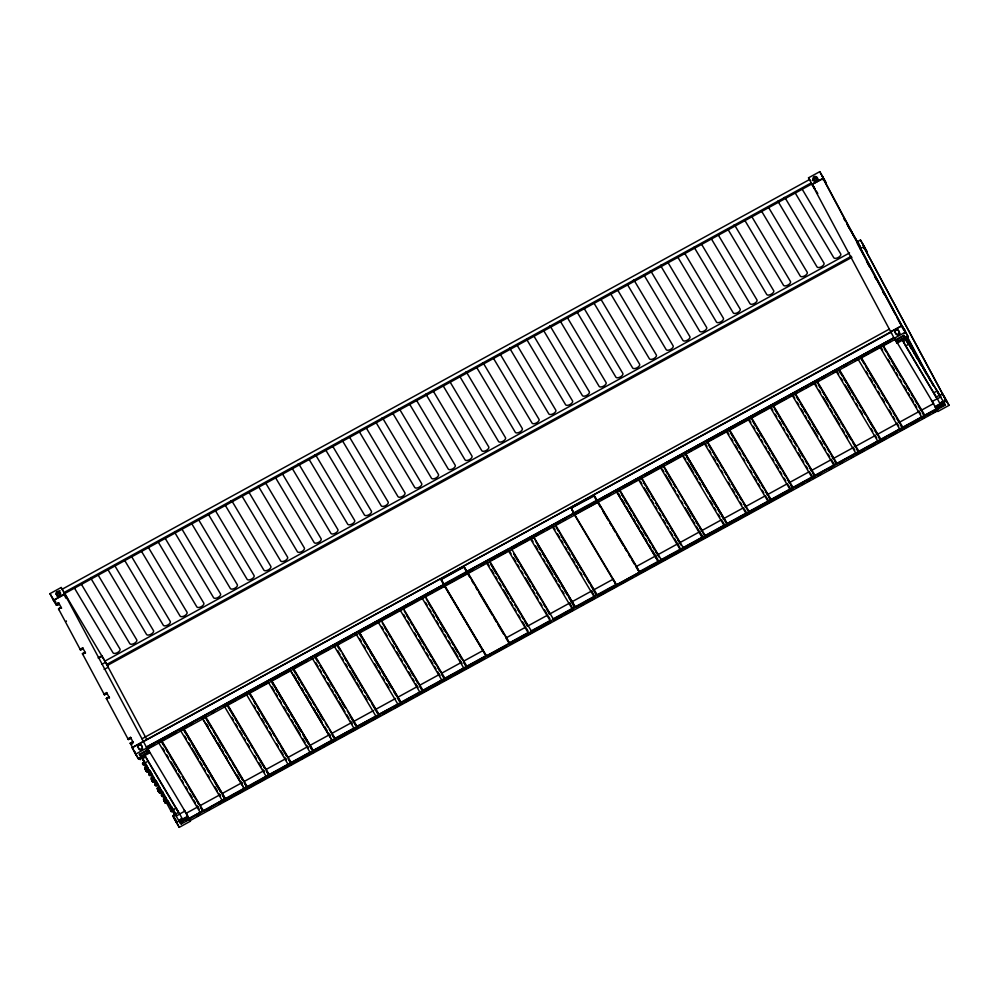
<?xml version="1.0" encoding="UTF-8"?>
<svg xmlns="http://www.w3.org/2000/svg" width="999" height="999" viewBox="0 0 999 999"><rect width="100%" height="100%" fill="white"/><g stroke="black" fill="none" stroke-linecap="round" stroke-linejoin="round"><path stroke-width="1.5" d="M148.464 772.327L146.828 769.517L148.464 772.327L148.751 770.916M159.241 791.258L159.253 790.371L159.915 792.457L161.176 791.77L160.889 793.169L159.253 790.371L162.013 791.508L160.14 788.174L157.667 790.271L158.791 790.808M154.283 778.383L151.498 779.457L152.085 780.956L152.847 781.605L153.134 780.144L153.834 782.254L154.995 782.254L154.508 780.456L152.772 781.468L152.16 780.356L152.522 777.734L153.346 778.333L152.085 779.033L153.834 782.254L155.994 781.405L155.694 780.806M166.358 800.299L167.52 802.422L166.958 803.358L165.984 802.659L167.245 801.96L166.009 800.748L167.795 802.597L168.419 802.247L166.521 798.875L163.911 800.761L165.26 802.459L165.197 801.198L166.546 800.461L167.595 802.222L168.419 802.247L168.119 801.648M174.288 812.786L171.316 807.404L173.464 812.037M148.776 770.616L147.09 767.669L145.854 767.682L147.49 771.603M158.341 791.395L158.729 790.609L158.928 792.444L159.977 792.619L158.167 789.235L158.716 788.286L159.69 788.985M441.496 579.482L441.383 580.444M571.478 508.229L573.588 513.361L510.701 547.827M154.545 778.883L155.994 781.405L155.369 781.742L154.121 779.607L152.085 780.956M165.26 802.459L165.559 800.998L165.984 802.659M146.828 769.517L146.428 770.816L145.854 767.682M161.963 794.242L164.523 799.175L164.585 801.21L166.958 803.358M146.366 769.954L145.242 769.43L145.904 768.431L147.727 767.319L148.152 768.144M131.369 744.367L132.467 743.768M140.397 758.815L142.083 757.504L144.455 761.937L143.406 762.524M152.347 779.17L152.372 779.969M157.53 785.301C158.341 782.954 153.946 786.638 157.093 785.614M158.429 789.372L158.454 790.172M167.52 802.422L166.259 803.109L164.51 799.887L164.947 798.588L164.773 801.548L164.91 800.636M173.451 815.421L174.45 814.447A1.349 0.649 -28.1 0 0 174.55 813.86L172.665 809.377M441.558 579.358L463.336 567.332M152.485 781.58L153.334 780.918M164.91 802.422L165.759 801.772M160.14 788.174L159.553 788.611L160.764 790.721M57.692 604.994L58.054 604.732A1.349 0.649 -28.1 0 1 58.641 604.932M146.441 768.194L145.767 769.168L147.552 771.777M162.899 795.366C160.539 797.951 166.408 794.704 162.899 795.366L163.998 794.692M160.577 790.659L158.853 791.67L158.267 788.536M165.197 802.322L166.758 802.971M56.344 605.069L49.95 593.656L61.176 587.499L62.75 590.297M890.983 332.192L132.143 747.577L135.639 754.133L138.536 758.99L149.763 752.834L146.716 747.677L894.068 337.999L897.114 343.156L908.341 337L905.444 332.143L894.217 338.299L808.528 177.822L819.754 171.666L822.652 176.523M62.125 589.248L809.477 179.57M57.418 592.095L60.027 590.659M56.206 594.442L60.152 592.282M813.211 179.47L817.145 177.31M56.543 594.842L60.477 592.682M812.237 180.594L817.482 177.722M57.343 596.341L59.965 594.904M814.347 181.381L818.281 179.221M58.342 596.84L61.014 595.379M814.21 182.492L818.218 180.295M53.447 600.199L64.685 594.043L67.57 598.913L64.935 593.955L104.932 661.101L146.179 738.348M812.112 184.528L823.026 178.534L826.148 183.079L823.251 178.222L812.025 184.378L814.922 189.236L812.274 184.291L814.647 188.249M64.773 594.193L53.859 600.187L54.296 600.936M58.779 603.046L56.156 604.482L56.593 605.232L59.228 603.796L58.779 603.046L61.601 608.229M83.142 648.563L82.692 647.814L80.057 649.263L80.507 650.012L58.529 608.928L61.151 607.479M104.408 694.78L103.971 694.03L106.593 692.594L107.043 693.343L104.408 694.78L82.43 653.696L85.065 652.26L85.514 653.009M98.152 657.891L101.886 655.844L108.292 667.257L104.108 669.342M856.73 242.058L860.464 240.01L866.857 251.423L860.464 240.01M98.576 658.229L102.123 656.281M104.932 661.101L849.537 252.934M101.836 664.335L105.395 662.399M860.027 248.726L863.973 246.566M851.31 256.268L106.706 664.435L107.33 665.484L851.935 257.317M128.322 739.56L127.872 738.81L130.507 737.362L130.956 738.111L128.322 739.56L106.344 698.476L108.966 697.027L109.415 697.789M891.52 333.092L890.708 331.743L901.947 325.587L904.844 330.444L901.722 325.911L132.542 747.552L132.992 748.301L130.245 743.256L132.879 741.807L133.329 742.557M141.97 738.798L889.322 329.121M571.84 507.817L594.13 495.954M140.072 749.899L142.745 748.438M897.277 334.827L899.949 333.354M441.458 579.732L443.743 584.14L466.458 571.69L464.073 567.332M573.588 513.361L466.783 571.515L507.967 549.325M443.606 584.615L146.428 747.127L443.606 584.615L441.383 579.058L463.161 567.032L464.735 567.644M596.94 500.561L893.943 337.749L596.94 500.561L594.542 496.091L593.144 495.779L571.366 507.804L573.414 513.061M135.639 754.133L146.865 747.976L61.176 587.499M295.966 666.745L293.419 668.493M863.66 355.544L866.345 354.071M147.14 748.326L154.158 744.867M158.366 742.17L161.676 740.709M162.375 740.371L165.11 738.873M167.844 737.374L170.579 735.863M173.327 734.365L176.061 732.866M180.332 730.132L183.629 728.671L225.624 799.188L244.28 788.598L202.934 719.143M184.278 728.371L187.013 726.86M189.748 725.361L192.482 723.863M202.285 718.094L205.594 716.645L247.59 787.15L264.897 777.297M211.651 713.361L214.385 711.862M224.251 706.056L227.547 704.607L269.543 775.112L269.243 774.55M228.072 704.357L236.288 699.849M239.023 698.351L245.866 694.605M246.204 694.018L249.513 692.569L291.508 763.074L291.209 762.512M249.975 692.357L258.179 687.849M260.914 686.35L267.757 682.592M271.865 680.344L280.082 675.848M282.817 674.35L289.66 670.591M293.768 668.343L296.503 666.845M299.238 665.346L301.985 663.836M304.72 662.337L307.455 660.839M315.672 656.343L318.406 654.832M321.141 653.334L329.358 648.838M336.288 644.992L334.19 646.141L376.186 716.658L375.886 716.096M337.562 644.33L340.309 642.832M343.044 641.333L351.248 636.825M359.465 632.33L362.2 630.831M364.935 629.333L373.151 624.825M375.886 623.326L378.621 621.828M381.368 620.329L384.103 618.818M386.838 617.32L400.524 609.815M406.006 606.818L403.072 608.029M408.741 605.319L416.945 600.811M419.692 599.313L422.427 597.814M433.379 591.808L425.025 595.991M436.113 590.309L444.33 585.814L486.138 656.018L444.355 585.277M470.404 571.515L473.139 570.017M481.343 565.521L484.078 564.023M489.547 561.026L495.017 558.029M497.752 556.53L505.956 552.035M511.426 549.025L516.883 546.028M519.617 544.53L527.822 540.034M533.291 537.037L538.761 534.04M541.495 532.542L544.23 531.043M546.965 529.545L549.7 528.046M557.904 523.551L560.639 522.052M563.374 520.554L566.108 519.055M601.76 499.512L609.977 495.005M616.133 490.871L618.531 490.272M623.663 487.5L631.868 483.004M634.615 481.506L637.35 480.007M638.236 479.12L640.484 478.234M645.554 475.499L653.771 471.004M656.505 469.493L659.253 467.994M660.202 467.082L662.449 466.208M667.457 463.499L675.674 458.991M678.408 457.492L681.143 455.994M689.36 451.486L692.095 449.987M694.829 448.489L703.046 443.993M707.155 441.733L713.998 437.987M716.733 436.488L724.949 431.98M727.272 430.669L735.888 425.986M738.636 424.475L746.84 419.98M749.225 418.631L768.743 407.979M771.191 406.593L786.538 398.226M789.272 396.715L792.007 395.217M793.144 394.555L797.489 392.22M800.224 390.721L802.959 389.223M805.694 387.712L808.428 386.213M811.176 384.715L813.91 383.216M815.109 382.517L819.38 380.219M822.127 378.708L824.862 377.21M833.066 372.714L835.813 371.216M844.018 366.708L846.752 365.209M854.969 360.701L857.704 359.203M860.439 357.704L868.655 353.209M871.39 351.698L879.607 347.202M885.077 344.205L890.559 341.196M597.802 502.035L574.313 514.56M139.186 754.233A3.984 1.936 -28.1 0 0 140.122 754.545L146.678 750.948A3.984 1.936 -28.1 0 0 146.466 749.35M896.59 339.473A3.984 1.936 -28.1 0 0 897.114 339.573L903.683 335.976A3.984 1.936 -28.1 0 0 903.87 335.052M147.477 752.447A3.984 1.936 -28.1 0 0 146.341 750.536L139.785 754.133A3.984 1.936 -28.1 0 0 140.921 756.043L147.477 752.447L146.678 750.948M904.482 337.475A3.984 1.936 -28.1 0 0 903.346 335.577L896.777 339.173A3.984 1.936 -28.1 0 0 897.914 341.071L904.482 337.475L903.683 335.976M905.406 337.887L901.935 339.797L905.506 338.037M143.269 755.868L140.871 756.992M178.484 812.424L148.002 761.238L144.53 763.136L175.025 814.322L178.484 812.424L176.174 808.091L172.702 809.989M905.331 337.312L906.767 339.71L903.296 341.608L905.606 345.941L909.078 344.043M909.165 344.193L939.559 395.229L936.088 397.127L905.606 345.941M147.09 767.669L147.727 767.319M146.316 769.754L145.916 770.554L147.128 772.015L149.6 770.654L147.74 768.893L145.517 769.929L146.478 769.292M145.916 770.554L146.753 770.117M148.102 769.555L148.739 769.205M147.128 772.015L146.179 771.053L147.415 771.353M147.228 771.153L148.489 770.466L147.889 769.355L146.016 770.042L146.141 769.13M149.625 770.379L150.799 772.589L149.75 773.176A1.436 0.699 -28.1 0 0 149.188 774.675M151.773 779.907L152.11 779.12L152.447 780.107L151.811 780.456L151.498 779.457M153.284 780.419L154.833 781.118L153.571 781.805M153.946 782.055L152.747 782.08L152.897 780.856M155.132 779.957L154.121 779.607M152.535 781.705L154.683 780.519L155.182 781.38M154.508 780.456L154.333 782.117L152.772 780.344M155.694 780.569L156.88 782.791L155.832 783.378A1.436 0.699 -28.1 0 0 154.87 784.49A1.436 0.699 -28.1 0 0 155.856 784.839M160.015 789.647L158.479 788.923L158.242 790.559L159.515 791.707M157.892 790.646L158.516 790.309M159.94 789.335L161.151 790.059L157.929 790.771M159.64 792.007L160.901 791.32L159.902 790.509L158.429 790.896M159.54 792.856L158.604 791.895L159.977 792.619M159.84 792.207L161.189 791.47M162.175 794.03L163.224 793.443L162.038 791.22M164.236 801.298L164.535 799.962L164.236 801.298L165.509 801.922M164.498 801.797L167.557 800.811M165.397 801.548L166.658 800.861M166.358 802.909L165.172 802.921L165.31 801.71M164.947 802.547L165.584 802.209M144.243 754.445L179.745 814.098L176.286 815.996L171.391 808.141L171.691 806.605M172.465 809.565L178.684 820.479L182.155 818.568L179.695 813.96L184.815 811.151M939.16 395.242L937.012 390.459L940.821 396.89L937.349 398.801L901.86 339.21M173.489 809.527L170.854 810.963L171.304 811.712L166.271 802.309M937.249 390.896L933.778 392.794L936.088 397.127M173.227 815.409L175.861 813.96M184.078 809.764L190.472 821.178L179.246 827.334L172.852 815.921L175.799 814.31M939.709 395.554L942.656 393.931L949.05 405.344L937.824 411.501L934.927 406.643L946.153 400.487L949.05 405.344M932.167 401.486L937.299 398.663L939.759 403.271L943.231 401.373L936.7 390.634M186.176 813.273L198.027 806.767M219.992 794.742L199.925 805.731L182.492 776.473M241.945 782.704L221.89 793.693L204.458 764.435M263.911 770.666L243.843 781.668L207.392 720.466M285.864 758.628L265.796 769.63L228.559 707.105M307.829 746.59L287.762 757.592L250.512 695.067M329.782 734.552L309.715 745.554L303.384 734.902M351.748 722.514L331.68 733.516L329.295 729.52M373.701 710.476L353.634 721.478L351.261 717.482M395.654 698.438L375.599 709.44L342.307 653.571M417.619 686.4L397.552 697.402L364.273 641.533M439.572 674.362L419.505 685.364L382.267 622.839M461.538 662.325L441.471 673.326L404.233 610.801M463.424 661.288L483.179 650.461M467.694 572.477L506.53 637.662L525.961 627.01M547.914 614.972L527.847 625.973L515.172 604.695M569.88 602.934L549.812 613.935L537.137 592.657M559.09 580.619L571.765 601.898L591.833 590.896M562.037 536.65L593.731 589.86L613.161 579.208L616.121 584.765L574.125 514.26M597.677 501.223L636.513 566.408L655.943 555.756M677.896 543.718L657.841 554.72L659.24 557.355M699.862 531.68L679.795 542.682L681.206 545.317M721.815 519.642L701.748 530.644L703.87 534.602M699.937 478.696L723.713 518.606L743.78 507.617M707.629 442.719L745.666 506.568L765.734 495.579M728.795 429.358L767.632 494.542L787.699 483.541M750.761 417.32L789.585 482.505L809.652 471.503M798.863 449.175L811.55 470.467L831.605 459.465M820.828 437.137L833.503 458.429L853.571 447.427M846.74 431.755L855.456 446.391L875.524 435.389M839.385 370.492L877.422 434.353L897.489 423.351M861.35 358.454L899.375 422.315L919.442 411.313M883.303 346.428L921.34 410.277L933.516 403.596M176.348 822.477L187.575 816.32M179.345 821.802A3.984 1.936 -28.1 0 0 180.544 822.402L187.1 818.805A3.984 1.936 -28.1 0 0 187.163 817.507M936.612 407.13A3.984 1.936 -28.1 0 0 937.537 407.442L944.105 403.846A3.984 1.936 -28.1 0 0 944.292 402.922M485.964 655.719L188.961 818.531L200.225 812.399M509.315 642.919L528.446 632.429M531.181 630.931L550.324 620.441M553.059 618.943L615.946 584.465M639.298 571.665L936.3 408.853M269.393 774.837L286.863 765.259M291.358 762.799L308.816 753.221M313.311 750.761L330.769 741.183M352.734 729.145L335.127 738.448M376.036 716.37L357.08 726.41M397.989 704.332L379.046 714.372M401.148 702.609L419.955 692.307M423.101 690.571L441.908 680.269M445.067 678.533L463.873 668.231M467.02 666.495L528.296 632.916M550.249 620.879L531.593 631.455L489.597 560.951M572.215 608.841L553.558 619.417L511.563 548.913M594.168 596.803L575.511 607.392L533.516 536.875M661.438 559.927L680.381 549.9L638.386 479.395M683.391 547.889L702.197 537.587M705.344 535.851L724.15 525.549M727.309 523.813L746.116 513.511M749.262 511.775L768.069 501.473M771.228 499.75L790.022 489.435M793.181 487.712L811.987 477.397M816.483 474.937L833.94 465.359M838.448 462.899L855.906 453.321M860.401 450.861L877.859 441.283M882.354 438.823L899.824 429.245M904.32 426.785L921.777 417.22M926.21 414.785L936.475 409.153M187.899 820.304A3.984 1.936 -28.1 0 0 186.763 818.406L180.207 822.002A3.984 1.936 -28.1 0 0 181.343 823.9L187.899 820.304L187.1 818.805M944.904 405.344A3.984 1.936 -28.1 0 0 943.768 403.434L937.212 407.03A3.984 1.936 -28.1 0 0 938.336 408.941L944.904 405.344L944.105 403.846M362.125 725.199L364.86 723.688M373.077 719.193L375.811 717.694M196.691 816.283L199.425 814.772M207.642 810.276L210.377 808.778M218.594 804.27L221.328 802.771M224.063 801.273L232.28 796.765M235.015 795.266L243.232 790.771M245.966 789.272L254.183 784.764M256.918 783.266L265.135 778.758M267.869 777.259L276.074 772.764M278.821 771.265L287.025 766.757M289.76 765.259L292.507 763.76M295.242 762.262L297.977 760.751M300.711 759.252L303.446 757.754M306.193 756.255L308.928 754.757M311.663 753.258L314.398 751.748M317.145 750.249L319.88 748.75M322.615 747.252L325.349 745.754M328.084 744.255L336.301 739.747M339.036 738.249L347.252 733.741M349.987 732.242L358.204 727.747M360.939 726.248L369.155 721.74M371.89 720.242L380.095 715.734M382.842 714.235L391.046 709.74M393.781 708.241L401.998 703.733M404.732 702.235L412.949 697.739M415.684 696.228L429.37 688.736M432.105 687.225L440.322 682.729M443.057 681.231L451.273 676.723M454.008 675.224L462.225 670.729M464.96 669.218L473.176 664.722M475.911 663.224L484.115 658.716M488.511 656.318L491.183 654.845M493.856 653.383L505.881 646.79M512.937 642.919L510.027 644.118M515.671 641.42L523.876 636.925M526.61 635.426L534.815 630.931M537.549 629.432L545.754 624.937M548.488 623.438L551.223 621.94M553.958 620.441L556.693 618.943M559.415 617.444L562.15 615.946M564.885 614.447L567.619 612.949M570.354 611.45L573.089 609.952M581.293 605.444L584.028 603.945M586.763 602.447L594.967 597.951M597.702 596.453L605.906 591.957M608.641 590.459L616.845 585.963M619.83 584.328L627.847 579.932M630.519 578.471L633.191 576.997M635.864 575.536L638.536 574.075M641.558 572.415L649.775 567.919M652.509 566.408L660.714 561.913M663.461 560.414L671.665 555.906M674.4 554.408L682.617 549.912M685.351 548.401L688.086 546.903M690.833 545.404L699.038 540.909M701.785 539.398L709.989 534.902M712.724 533.404L720.941 528.896M723.676 527.397L731.892 522.902M734.627 521.391L742.844 516.895M745.579 515.397L753.795 510.889M756.53 509.39L786.638 492.882M789.372 491.383L793.481 489.135M796.215 487.637L798.963 486.138M801.697 484.627L804.432 483.129M807.167 481.63L809.902 480.132M812.649 478.633L815.384 477.135M818.119 475.624L820.853 474.125M829.07 469.63L831.805 468.131M840.022 463.623L842.756 462.125M850.973 457.617L853.708 456.118M856.443 454.62L864.659 450.124M867.394 448.613L875.599 444.118M878.346 442.619L886.55 438.111M889.285 436.613L897.502 432.117M900.236 430.606L908.453 426.111M911.188 424.612L919.405 420.104M922.139 418.606L924.874 417.107M927.609 415.609L930.356 414.11M933.091 412.599L935.826 411.101M81.606 649.762L80.582 649.575L82.455 648.801A2.498 1.211 -28.1 0 1 83.267 648.963M105.507 694.542L104.483 694.355L106.356 693.581A2.498 1.211 -28.1 0 1 107.168 693.743M107.58 698.426L106.568 698.239L108.441 697.464A2.498 1.211 -28.1 0 1 109.478 697.851M129.42 739.322L128.396 739.123L130.27 738.348A2.498 1.211 -28.1 0 1 131.306 738.736M131.493 743.206L130.469 743.019L132.343 742.232A2.498 1.211 -28.1 0 1 133.379 742.619M140.484 757.03L141.446 756.805M172.477 809.977A1.349 0.649 -28.1 0 1 172.377 810.551L171.378 811.525L172.39 811.475M463.311 567.307L464.135 567.207M152.572 781.143L153.134 780.144M164.997 801.985L165.859 802.359M57.18 602.784L56.568 603.658M57.268 605.157L56.881 604.507L58.541 604.033A2.498 1.211 -28.1 0 1 59.353 604.195M60.627 607.916L58.953 608.403L59.341 609.053M140.509 758.129L139.798 757.704M142.033 757.916L141.084 758.141A1.436 0.699 -28.1 0 0 140.472 759.577A1.436 0.699 -28.1 0 1 140.409 758.416A1.436 0.699 -28.1 0 1 142.258 757.692M144.493 762.524L142.857 763.423L143.569 763.848M144.156 764.959L143.694 764.185L145.342 763.798M150.837 773.176L149.463 774.525M150.499 775.611L150.037 774.837L151.686 774.45M151.923 778.283L151.461 777.497L153.109 777.11M153.297 778.646L154.008 778.783M156.918 783.378L155.282 784.577M159.378 788.848L160.09 789.272M163.262 794.03L161.613 794.929L162.338 795.354M164.348 799.138C162.35 799.275 165.372 796.765 165.547 798.263M166.159 799.475L164.523 800.374L165.235 800.798M172.552 810.127L171.753 807.667M463.573 567.22L464.485 567.37L466.958 571.815M147.09 770.853L145.817 769.705L146.304 767.432M152.772 781.468L153.434 781.505M154.233 780.007L153.734 780.169M593.831 495.979L594.717 496.391M145.142 767.657L145.554 766.533L146.778 766.757M159.191 787.312L157.293 788.348M164.947 798.588L165.772 799.188M160.889 793.169L159.028 790.796M148.489 770.466L147.278 769.267M164.773 800.336L165.772 801.136M153.247 781.143L154.545 782.504M151.761 780.406L153.159 781.443L152.21 779.657M159.316 791.345L161.338 792.931M594.055 496.078L596.44 500.437L573.726 512.887L571.44 508.479M160.165 789.747L160.527 790.409M945.716 401.698L945.416 401.049M141.908 757.205L142.295 757.904M144.068 761.45L144.081 761.238M150.162 771.428L150.499 772.052L150.062 771.478M156.456 782.267L156.144 781.68L156.481 782.304M162.899 792.856L162.512 792.369L163.224 793.443M862.761 244.056L863.86 245.991M843.581 218.269L845.154 220.904M846.727 223.551L860.127 246.516L847.527 225.349M945.141 398.813L863.648 246.741L946.153 400.487M905.931 338.549L938.223 392.769M943.231 401.373L939.759 403.271M906.58 341.059L908.016 343.456L905.818 339.36M808.528 177.822L809.977 180.257M816.22 190.896L817.794 193.544M895.191 339.248L933.603 403.746M801.997 188.886L840.733 253.933A3.959 1.923 -28.1 0 1 838.248 257.492A3.959 1.923 -28.1 0 1 833.79 257.742L795.054 192.695M883.079 345.254L924.937 415.484M884.54 349.038L886.125 351.698M887.699 354.358L890.084 358.354M891.67 361.014L898.001 371.653M899.587 374.313L901.173 376.973M903.558 380.969L905.131 383.628M906.717 386.288L909.102 390.272M911.475 394.268L913.061 396.928M915.434 400.924L917.02 403.584M918.605 406.243L920.991 410.227M922.564 412.887L924.15 415.559L921.34 410.277M881.056 347.415L882.641 350.075M888.186 359.39L889.772 362.05M892.144 366.034L894.53 370.03M896.115 372.689L897.701 375.349M900.074 379.345L901.66 382.005M904.033 385.989L906.418 389.985M908.004 392.644L909.577 395.304M911.163 397.964L913.548 401.96M915.134 404.62L916.72 407.28M919.092 411.263L920.678 413.936M879.932 346.99L921.927 417.495M860.826 356.743L902.971 427.522M860.988 358.416L864.16 363.736M865.746 366.396L868.119 370.392M869.704 373.052L876.048 383.691M877.634 386.351L879.22 389.011M881.593 393.007L883.178 395.666M884.764 398.326L887.137 402.31M889.522 406.306L891.108 408.966M893.481 412.962L895.067 415.621M896.652 418.281L899.025 422.265M900.611 424.925L902.197 427.584L899.375 422.315M768.468 207.268L807.217 272.315A3.959 1.923 -28.1 0 1 804.719 275.861A3.959 1.923 -28.1 0 1 800.274 276.111L761.525 211.064M866.233 371.428L867.819 374.088M870.191 378.072L872.564 382.068M874.15 384.727L875.736 387.387M878.121 391.383L879.694 394.043M882.08 398.027L884.452 402.023M889.21 410.002L891.583 413.998M893.168 416.658L894.754 419.318M897.127 423.301L898.713 425.961M857.966 359.028L899.974 429.533M751.71 216.458L790.446 281.493A3.959 1.923 -28.1 0 1 787.961 285.052A3.959 1.923 -28.1 0 1 783.516 285.302L744.767 220.255M838.873 368.781L881.018 439.56M839.035 370.454L842.207 375.774M843.793 378.434L846.165 382.43M847.751 385.09L854.083 395.729M855.668 398.389L858.054 402.372M859.639 405.045L861.225 407.704M862.799 410.364L865.184 414.348M867.557 418.344L873.101 427.659M874.687 430.319L877.072 434.303M878.658 436.963L880.231 439.622L877.422 434.353M837.137 371.491L838.723 374.15M841.096 378.134L842.681 380.806M845.067 384.79L850.611 394.106M852.197 396.765L853.783 399.425M856.155 403.421L857.741 406.081M860.114 410.065L862.499 414.061M871.215 428.696L872.801 431.356M875.174 435.339L876.76 437.999M835.713 370.504L878.009 441.57M728.009 229.445L766.745 294.493A3.959 1.923 -28.1 0 0 771.203 294.243A3.959 1.923 -28.1 0 0 773.688 290.684L734.939 225.637A3.959 1.923 -28.1 0 0 733.99 225.075M816.907 380.806L859.053 451.598M817.432 382.53L841.195 422.44M842.781 425.099L845.166 429.095M818.656 385.152L820.241 387.812M822.627 391.795L824.2 394.455M825.786 397.127L828.171 401.111M830.544 405.107L832.13 407.767M834.502 411.75L836.088 414.41M837.674 417.07L839.26 419.742M840.846 422.402L843.218 426.386M845.604 430.382L851.148 439.685M852.734 442.357L855.107 446.341M856.692 449.001L858.278 451.66L855.456 446.391M815.184 383.529L816.77 386.188M819.143 390.172L820.728 392.832M823.101 396.828L828.658 406.143M830.231 408.803L832.617 412.787M834.202 415.459L839.747 424.762M842.12 428.758L844.505 432.742M846.091 435.402L847.664 438.074M853.221 447.377L854.807 450.037M813.76 382.542L856.056 453.608L855.756 453.047M718.181 234.827L756.93 299.875A3.959 1.923 -28.1 0 1 754.445 303.434A3.959 1.923 -28.1 0 1 749.987 303.684L711.238 238.636M794.954 392.844L837.1 463.636M794.68 393.244L819.242 434.478M796.702 397.19L798.288 399.85M800.661 403.833L802.247 406.493M803.833 409.153L806.205 413.149M808.591 417.145L810.177 419.805M812.549 423.788L814.135 426.448M815.721 429.108L818.094 433.104M822.851 441.083L825.224 445.079M827.609 449.063L829.182 451.723M831.568 455.719L833.154 458.379M834.739 461.038L836.325 463.698M793.218 395.567L794.804 398.226M797.19 402.21L798.775 404.87M801.148 408.866L803.521 412.862M805.107 415.522L806.692 418.181M808.278 420.841L810.651 424.825M812.237 427.485L817.781 436.8M820.167 440.796L822.539 444.78M824.125 447.44L825.711 450.099M828.084 454.095L829.669 456.755M831.255 459.415L834.427 464.735M791.795 394.58L834.09 465.634L833.79 465.084M701.423 244.018L740.159 309.066A3.959 1.923 -28.1 0 1 737.674 312.612A3.959 1.923 -28.1 0 1 733.229 312.874L694.48 247.827A3.959 1.923 -28.1 0 1 694.455 246.741M684.665 253.209L723.401 318.256A3.959 1.923 -28.1 0 1 720.916 321.803A3.959 1.923 -28.1 0 1 716.458 322.053L677.722 257.018M773.001 404.882L815.147 475.674M772.714 405.282L797.277 446.516M774.737 409.228L777.122 413.211M778.708 415.871L780.294 418.531M781.88 421.191L784.252 425.187M786.625 429.183L788.211 431.843M790.596 435.826L792.17 438.486M793.755 441.146L796.141 445.142M798.513 449.138L803.271 457.117M805.644 461.101L807.229 463.761M809.602 467.757L811.188 470.417M812.774 473.076L814.36 475.736M771.265 407.604L772.851 410.264M775.224 414.248L776.81 416.908M779.183 420.904L781.568 424.9M783.154 427.56L784.739 430.219M787.112 434.203L788.698 436.863M790.284 439.523L791.87 442.182M794.242 446.178L795.828 448.838M798.201 452.834L800.586 456.818M802.172 459.478L803.758 462.137M806.131 466.133L807.716 468.793M810.089 472.789L812.474 476.773M770.142 407.167L812.137 477.672L811.837 477.122M667.894 262.4L706.643 327.447A3.959 1.923 -28.1 0 1 704.158 330.994A3.959 1.923 -28.1 0 1 699.7 331.243L660.951 266.196A3.959 1.923 -28.1 0 1 660.926 265.122M751.036 416.92L793.331 487.987L793.031 487.425M752.784 421.253L755.157 425.249M756.743 427.909L758.328 430.569M759.914 433.229L762.287 437.225M764.672 441.208L766.258 443.881M768.631 447.864L770.217 450.524M771.802 453.184L774.175 457.18M775.761 459.84L781.305 469.155M783.691 473.139L785.276 475.799M787.649 479.795L789.235 482.455M790.821 485.114L792.407 487.774M749.3 419.642L750.886 422.302M753.271 426.286L754.857 428.946M757.23 432.942L759.602 436.925M761.188 439.597L762.774 442.257M765.159 446.241L766.733 448.901M768.318 451.56L769.904 454.22M772.289 458.216L773.875 460.876M776.248 464.872L778.621 468.856M780.207 471.516L781.792 474.175M784.165 478.171L785.751 480.831M788.136 484.827L790.509 488.811M748.176 419.205L790.172 489.71L789.884 489.16M644.193 275.387L682.941 340.434A3.959 1.923 -28.1 0 0 687.387 340.184A3.959 1.923 -28.1 0 0 689.884 336.626L651.136 271.578A3.959 1.923 -28.1 0 0 650.174 271.016M730.831 433.291L733.204 437.287M734.789 439.947L740.334 449.263M742.707 453.246L744.292 455.906M746.678 459.902L748.263 462.562M749.837 465.222L752.222 469.218M753.808 471.878L760.139 482.517M761.725 485.177L763.311 487.837M765.696 491.833L767.269 494.493M768.855 497.152L770.441 499.812M727.347 431.668L728.933 434.34M731.305 438.324L732.891 440.984M735.276 444.98L737.649 448.963M739.235 451.623L740.821 454.283M743.194 458.279L744.779 460.939M750.324 470.254L751.91 472.914M754.295 476.91L756.668 480.894M758.253 483.553L759.839 486.213M762.212 490.209L763.798 492.869M766.171 496.853L768.556 500.849M627.434 284.578L666.171 349.625A3.959 1.923 -28.1 0 0 670.629 349.375A3.959 1.923 -28.1 0 0 673.114 345.816L634.377 280.769A3.959 1.923 -28.1 0 0 633.416 280.207M617.607 289.96L656.355 355.007A3.959 1.923 -28.1 0 1 653.87 358.554A3.959 1.923 -28.1 0 1 649.412 358.816L610.664 293.768A3.959 1.923 -28.1 0 1 610.639 292.682M707.417 441.558L749.412 512.062L749.113 511.5M708.865 445.329L711.238 449.325M712.824 451.985L718.381 461.301M720.754 465.284L722.339 467.944M724.712 471.94L726.298 474.6M727.884 477.26L730.257 481.256M731.842 483.916L738.186 494.555M739.772 497.215L741.358 499.875M743.731 503.871L745.316 506.53M705.394 443.706L706.98 446.366M709.352 450.362L710.938 453.022M713.311 457.018L715.696 461.001M717.27 463.661L718.855 466.321M721.241 470.317L722.826 472.977M728.371 482.292L729.957 484.952M732.329 488.936L734.702 492.932M736.288 495.591L737.874 498.251M740.259 502.247L741.845 504.907M744.218 508.891L746.59 512.887M600.849 299.151L639.597 364.198A3.959 1.923 -28.1 0 1 637.1 367.744A3.959 1.923 -28.1 0 1 632.654 367.994L593.906 302.959M685.951 454.37L727.459 524.1L685.464 453.583M685.676 454.757L694.392 469.393M695.978 472.052L698.351 476.036M686.912 457.367L689.285 461.363M690.871 464.023L697.215 474.662M698.788 477.322L700.374 479.982M702.759 483.978L704.345 486.638M705.931 489.298L708.303 493.294M709.889 495.954L716.221 506.593M717.806 509.253L720.192 513.249M721.778 515.909L723.363 518.568M684.228 457.08L685.814 459.74M687.387 462.4L693.731 473.039M695.316 475.699L697.689 479.695M699.275 482.355L700.861 485.014M710.376 500.974L712.749 504.97M714.335 507.629L715.921 510.289M718.293 514.285L719.879 516.945M722.252 520.929L724.637 524.925M584.09 308.341L622.827 373.389A3.959 1.923 -28.1 0 1 620.342 376.935A3.959 1.923 -28.1 0 1 615.896 377.185L577.147 312.138M663.498 465.621L705.494 536.138L705.207 535.576M663.723 466.795L676.398 488.074M677.984 490.734L700.961 529.32M665.746 470.741L667.332 473.401M668.918 476.061L671.291 480.044M673.663 484.04L675.249 486.7M684.765 502.659L686.35 505.332M687.924 507.992L694.268 518.631M695.853 521.291L698.226 525.287M699.812 527.947L701.398 530.606M662.262 469.118L663.848 471.778M665.434 474.438L671.778 485.077M673.363 487.737L675.736 491.733M677.322 494.393L678.908 497.052M681.281 501.048L682.866 503.708M685.239 507.692L690.796 517.007M692.369 519.667L694.755 523.663M696.34 526.323L702.672 536.962L701.273 534.328M660.339 467.357L702.347 537.862L702.047 537.312M567.32 317.52L606.068 382.567A3.959 1.923 -28.1 0 1 603.583 386.126A3.959 1.923 -28.1 0 1 599.125 386.376L560.389 321.328M641.545 477.659L683.541 548.164L683.241 547.614M641.758 478.833L654.432 500.112M656.018 502.772L679.008 541.358M643.781 482.779L645.366 485.439M646.952 488.099L649.325 492.082M651.71 496.078L653.296 498.738M655.669 502.734L657.255 505.394M658.841 508.054L660.426 510.714M662.799 514.697L664.385 517.357M665.971 520.029L668.343 524.013M670.729 528.009L672.315 530.669M674.687 534.652L676.273 537.312M677.859 539.984L680.232 543.968M640.309 481.156L641.895 483.816M644.268 487.799L649.812 497.115M651.398 499.775L653.771 503.771M655.356 506.431L656.942 509.09M659.328 513.074L660.913 515.746M663.286 519.73L665.659 523.726M667.245 526.386L668.831 529.045M670.416 531.705L672.789 535.689M674.375 538.361L679.919 547.664M543.618 330.519L582.367 395.567A3.959 1.923 -28.1 0 0 586.825 395.317A3.959 1.923 -28.1 0 0 589.31 391.758L550.561 326.71A3.959 1.923 -28.1 0 0 549.612 326.149M533.803 335.901L572.539 400.949A3.959 1.923 -28.1 0 1 570.054 404.495A3.959 1.923 -28.1 0 1 565.609 404.757L526.86 339.71A3.959 1.923 -28.1 0 1 526.835 338.624M619.58 489.697L661.575 560.202L661.288 559.652M619.805 490.871L657.042 553.396M621.828 494.817L623.413 497.477M624.999 500.137L627.372 504.12M629.745 508.116L631.331 510.776M633.716 514.772L635.302 517.432M636.875 520.092L639.26 524.075M640.846 526.735L642.432 529.395M644.018 532.055L646.39 536.051M648.763 540.047L650.349 542.707M652.734 546.69L654.308 549.35M655.893 552.01L658.279 556.006M618.344 493.194L619.929 495.854M622.315 499.837L624.687 503.833M626.273 506.493L627.859 509.153M629.445 511.813L631.818 515.809M633.403 518.469L634.989 521.128M637.362 525.112L638.948 527.772M641.333 531.768L643.706 535.764M645.292 538.424L646.877 541.083M649.25 545.067L650.836 547.727M652.422 550.387L657.966 559.702M616.92 492.207L658.129 561.376M616.433 491.433L658.428 561.938L597.477 595.354L555.469 524.837M517.045 345.092L555.781 410.139A3.959 1.923 -28.1 0 1 553.296 413.686A3.959 1.923 -28.1 0 1 548.838 413.936L510.102 348.901A3.959 1.923 -28.1 0 1 510.077 347.814M597.652 501.76L639.472 571.965M598.026 503.084L600.399 507.055M602.759 511.038L608.291 520.317M609.865 522.964L611.45 525.624M613.024 528.271L615.396 532.242M616.97 534.902L623.289 545.504M624.875 548.151L626.448 550.799M628.821 554.782L630.394 557.43M631.98 560.089L634.34 564.06M635.926 566.708L638.299 570.691M500.274 354.283L539.023 419.33A3.959 1.923 -28.1 0 1 536.538 422.877A3.959 1.923 -28.1 0 1 532.08 423.126L493.331 358.079M575.124 515.359L615.584 583.141M476.573 367.27L515.322 432.317A3.959 1.923 -28.1 0 0 519.767 432.067A3.959 1.923 -28.1 0 0 522.265 428.509L483.516 363.474A3.959 1.923 -28.1 0 0 482.554 362.899M558.066 529.994L560.451 533.99M556.131 527.297L558.503 531.281M560.889 535.277L566.433 544.592M568.019 547.252L570.392 551.236M571.977 553.896L578.321 564.547M579.907 567.207L581.493 569.867M583.866 573.851L585.451 576.51M587.037 579.17L589.41 583.166M590.996 585.826L596.54 595.142L593.731 589.86M553.446 526.997L555.032 529.657M557.405 533.653L559.79 537.649M561.376 540.309L562.949 542.969M565.334 546.952L566.92 549.612M568.506 552.272L570.092 554.932M572.464 558.928L574.837 562.924M576.423 565.584L578.009 568.244M580.382 572.227L581.967 574.887M591.483 590.859L593.856 594.842M552.322 526.573L594.318 597.077M459.815 376.461L498.551 441.508A3.959 1.923 -28.1 0 0 503.009 441.258A3.959 1.923 -28.1 0 0 505.494 437.699L466.758 372.652A3.959 1.923 -28.1 0 0 465.796 372.09M449.987 381.843L488.736 446.89A3.959 1.923 -28.1 0 1 486.251 450.449A3.959 1.923 -28.1 0 1 481.793 450.699L443.057 385.651M534.015 537.649L575.212 606.83M536.113 542.032L553.546 571.303M555.132 573.963L557.504 577.959M538.136 545.978L540.509 549.974M542.894 553.97L544.48 556.63M546.853 560.614L548.439 563.274M550.024 565.933L556.356 576.585M557.942 579.245L559.527 581.905M561.913 585.889L563.486 588.548M565.072 591.208L567.457 595.204M569.043 597.864L574.587 607.18L571.765 601.898M531.493 539.035L533.079 541.695M535.452 545.691L537.824 549.675M539.41 552.347L540.996 555.007M543.369 558.99L544.954 561.65M546.54 564.31L552.884 574.962M554.47 577.622L556.843 581.605M558.429 584.265L560.014 586.925M562.387 590.921L563.973 593.581M569.517 602.897L571.903 606.88M530.357 538.611L572.352 609.115M433.229 391.034L471.978 456.081A3.959 1.923 -28.1 0 1 469.493 459.627A3.959 1.923 -28.1 0 1 465.034 459.89L426.286 394.842A3.959 1.923 -28.1 0 1 426.261 393.756M514.148 554.07L535.551 589.997M513.798 554.033L518.556 562.012M520.929 565.996L522.514 568.668M524.887 572.652L526.473 575.312M528.059 577.971L530.444 581.967M532.817 585.951L534.403 588.611M536.775 592.607L538.361 595.267M543.906 604.582L545.491 607.242M547.077 609.902L549.462 613.898M509.527 551.073L511.113 553.733M513.486 557.729L515.871 561.713M517.457 564.373L519.043 567.045M521.416 571.028L523.001 573.688M525.374 577.684L530.919 587M532.504 589.66L534.89 593.643M536.475 596.303L538.061 598.963M540.434 602.959L542.02 605.619M544.393 609.615L546.778 613.598M548.351 616.258L549.937 618.918M508.404 550.649L550.399 621.153M416.471 400.224L455.207 465.272A3.959 1.923 -28.1 0 1 452.722 468.818A3.959 1.923 -28.1 0 1 448.276 469.068L409.528 404.021M489.822 562.125L513.586 602.035M491.046 564.735L496.59 574.05M498.976 578.034L500.561 580.694M502.934 584.69L504.52 587.35M506.106 590.009L508.479 594.005M510.864 597.989L512.45 600.649M514.822 604.645L516.408 607.305M517.994 609.964L519.58 612.624M521.953 616.62L523.538 619.28M525.124 621.94L527.497 625.923M487.574 563.111L489.16 565.771M491.533 569.767L493.906 573.751M495.492 576.411L497.077 579.07M499.463 583.066L501.036 585.726M503.421 589.722L508.966 599.025M510.551 601.685L512.924 605.681M514.51 608.341L516.096 611.001M518.469 614.997L520.054 617.657M522.44 621.64L524.812 625.636M526.398 628.296L527.984 630.956M486.438 562.687L528.446 633.191M392.769 413.211L431.506 478.259A3.959 1.923 -28.1 0 0 435.964 478.009A3.959 1.923 -28.1 0 0 438.449 474.45L399.7 409.415A3.959 1.923 -28.1 0 0 398.751 408.841M468.044 574.338L469.617 576.985M471.99 580.968L473.563 583.616M475.936 587.587L477.522 590.247M479.095 592.894L492.519 615.434M494.093 618.081L496.466 622.052M498.039 624.712L503.571 633.99M505.944 637.961L509.103 643.269M375.999 422.402L414.747 487.45A3.959 1.923 -28.1 0 0 419.205 487.2A3.959 1.923 -28.1 0 0 421.69 483.641L382.942 418.593A3.959 1.923 -28.1 0 0 381.993 418.032M366.183 427.784L404.932 492.832A3.959 1.923 -28.1 0 1 402.435 496.391A3.959 1.923 -28.1 0 1 397.989 496.64L359.24 431.593M443.743 584.14L486.388 655.719M349.425 436.975L388.161 502.022A3.959 1.923 -28.1 0 1 385.676 505.569A3.959 1.923 -28.1 0 1 381.218 505.831L342.482 440.784A3.959 1.923 -28.1 0 1 342.457 439.697M424.875 595.716L467.17 666.77L466.87 666.221M426.186 598.763L462.637 659.964M428.996 604.045L430.581 606.705M432.967 610.689L434.553 613.349M436.138 616.008L438.511 620.004M440.097 622.664L445.641 631.98M448.014 635.963L449.6 638.636M451.985 642.619L453.571 645.279M455.157 647.939L457.53 651.935M459.902 655.918L461.488 658.578M463.873 662.574L465.447 665.234L464.135 662.612M332.655 446.166L371.403 511.213A3.959 1.923 -28.1 0 1 368.918 514.76A3.959 1.923 -28.1 0 1 364.46 515.009L325.711 449.975M425.524 602.422L427.11 605.082M429.483 609.065L431.068 611.725M432.654 614.397L434.24 617.057M436.613 621.041L438.199 623.701M440.584 627.697L442.957 631.68M444.543 634.353L446.128 637.012M448.501 640.996L450.087 643.656M452.46 647.652L458.017 656.967M459.602 659.627L461.975 663.611M421.728 597.439L464.023 668.506L463.723 667.944M402.922 607.754L445.217 678.808L444.917 678.259M407.043 616.083L408.628 618.743M411.001 622.727L412.587 625.386M414.173 628.046L416.558 632.042M418.131 634.702L424.475 645.342M426.061 648.001L427.647 650.661M430.02 654.657L431.605 657.317M433.191 659.977L435.564 663.973M437.949 667.956L439.535 670.616M441.908 674.612L443.494 677.272M403.571 614.46L405.144 617.12M407.53 621.103L409.115 623.763M414.66 633.079L416.246 635.739M418.618 639.735L421.004 643.718M422.577 646.378L424.163 649.038M426.548 653.034L428.134 655.694M430.507 659.69L432.879 663.673M434.465 666.333L436.051 668.993M437.637 671.665L440.01 675.649M399.762 609.477L442.058 680.544L441.758 679.982M308.953 459.153L347.702 524.2A3.959 1.923 -28.1 0 0 352.147 523.951A3.959 1.923 -28.1 0 0 354.645 520.404L315.896 455.357A3.959 1.923 -28.1 0 0 314.935 454.782M292.195 468.344L330.944 533.391A3.959 1.923 -28.1 0 0 335.389 533.141A3.959 1.923 -28.1 0 0 337.874 529.582L299.138 464.535A3.959 1.923 -28.1 0 0 298.177 463.973M380.956 619.792L423.251 690.846L422.964 690.297M385.09 628.121L386.675 630.781M389.048 634.765L390.634 637.424M392.22 640.084L394.593 644.08M396.178 646.74L402.522 657.379M404.108 660.039L405.681 662.699M408.067 666.695L409.652 669.355M411.238 672.015L413.611 676.011M415.984 679.994L417.57 682.654M419.955 686.65L421.541 689.31L420.217 686.688M381.606 626.498L383.191 629.158M385.564 633.141L387.15 635.801M392.694 645.117L394.28 647.777M396.665 651.773L399.038 655.756M400.624 658.416L402.21 661.076M404.583 665.072L406.168 667.732M408.554 671.728L410.926 675.711M412.512 678.371L414.098 681.031M415.684 683.691L418.057 687.687M377.809 621.515L420.104 692.582L419.805 692.02M282.367 473.726L321.116 538.773A3.959 1.923 -28.1 0 1 318.631 542.332A3.959 1.923 -28.1 0 1 314.173 542.582L275.437 477.534M359.003 631.83L401.298 702.884L359.153 632.105M360.314 634.877L362.687 638.873M359.952 634.827L361.538 637.487M363.124 640.147L364.71 642.819M367.083 646.803L368.668 649.462M370.254 652.122L372.639 656.118M374.225 658.778L380.557 669.417M382.142 672.077L384.515 676.073M386.101 678.733L387.687 681.393M389.273 684.053L391.658 688.049M394.031 692.032L395.616 694.692M397.989 698.688L399.575 701.348L398.251 698.726M359.652 638.536L361.238 641.196M363.611 645.179L365.197 647.839M374.7 663.811L377.085 667.794M378.671 670.454L380.257 673.114M382.629 677.11L384.215 679.77M386.588 683.766L388.973 687.749M356.144 634.115L398.139 704.62L397.839 704.058M265.609 482.917L304.358 547.964A3.959 1.923 -28.1 0 1 301.873 551.51A3.959 1.923 -28.1 0 1 297.415 551.773L258.666 486.725A3.959 1.923 -28.1 0 1 258.641 485.639M248.851 492.107L287.587 557.155A3.959 1.923 -28.1 0 1 285.102 560.701A3.959 1.923 -28.1 0 1 280.657 560.951L241.908 495.916M337.05 643.868L379.333 714.922M336.763 644.255L340.734 650.911M337.999 646.865L339.585 649.525M345.13 658.841L346.715 661.5M348.301 664.16L350.674 668.156M352.26 670.816L358.604 681.455M360.189 684.115L362.562 688.111M364.148 690.771L365.734 693.431M367.32 696.091L369.692 700.087M372.065 704.07L377.622 713.386M337.687 650.561L340.072 654.557M341.658 657.217L343.231 659.877M345.617 663.873L347.202 666.533M349.575 670.516L355.12 679.832M356.705 682.492L359.091 686.488M360.664 689.148L362.25 691.808M364.635 695.804L367.008 699.787M225.15 505.094L263.886 570.142A3.959 1.923 -28.1 0 0 268.344 569.892A3.959 1.923 -28.1 0 0 270.829 566.346L232.093 501.298A3.959 1.923 -28.1 0 0 231.131 500.724M315.085 655.893L357.38 726.96M314.81 656.293L318.768 662.949M320.354 665.609L345.716 708.179M347.29 710.838L349.675 714.822M316.034 658.903L317.62 661.563M320.005 665.559L321.591 668.219M323.177 670.878L324.762 673.538M327.135 677.534L328.721 680.194M330.307 682.854L332.679 686.837M335.052 690.833L336.638 693.493M339.023 697.489L340.609 700.149M342.195 702.809L344.568 706.793M350.112 716.108L355.656 725.424M315.734 662.599L318.107 666.595M319.692 669.255L321.278 671.915M323.651 675.911L325.237 678.571M327.622 682.554L329.995 686.55M331.581 689.21L333.167 691.87M334.752 694.53L337.125 698.526M338.711 701.186L345.055 711.825M346.641 714.485L349.013 718.481M350.599 721.141L352.185 723.8M312.225 658.179L354.22 728.696L353.933 728.134M215.322 510.477L254.071 575.524A3.959 1.923 -28.1 0 1 251.586 579.083A3.959 1.923 -28.1 0 1 247.128 579.333L208.379 514.285M293.132 667.931L335.427 738.998M292.844 668.331L323.751 720.204M325.337 722.876L327.709 726.86M294.081 670.941L295.667 673.601M298.039 677.597L299.625 680.257M301.211 682.916L302.797 685.576M305.17 689.572L306.755 692.232M308.341 694.892L310.726 698.875M313.099 702.871L314.685 705.531M317.058 709.527L318.644 712.187M320.229 714.847L322.602 718.83M332.118 734.802L333.703 737.462M293.768 674.637L296.154 678.633M297.739 681.293L299.325 683.953M301.698 687.949L303.284 690.609M305.657 694.592L308.042 698.588M309.615 701.248L311.201 703.908M313.586 707.904L315.172 710.564M316.758 713.224L322.302 722.527M324.675 726.523L327.048 730.519M328.634 733.179L330.219 735.838M290.759 670.991L332.267 740.734L290.272 670.217M198.564 519.667L237.312 584.715A3.959 1.923 -28.1 0 1 234.815 588.274A3.959 1.923 -28.1 0 1 230.369 588.523L191.621 523.476M181.806 528.858L220.542 593.906A3.959 1.923 -28.1 0 1 218.057 597.452A3.959 1.923 -28.1 0 1 213.599 597.714L174.862 532.667A3.959 1.923 -28.1 0 1 174.837 531.58M271.965 681.306L313.461 751.036L271.466 680.531M272.477 683.029L301.798 732.242M272.128 682.979L273.714 685.639M276.086 689.635L277.672 692.295M279.258 694.954L281.631 698.938M283.216 701.61L284.802 704.27M286.388 706.93L288.761 710.913M291.146 714.909L292.719 717.569M295.105 721.553L296.691 724.225M298.276 726.885L300.649 730.868M303.022 734.864L307.779 742.844M310.152 746.84L311.738 749.5M271.815 686.675L274.188 690.671M275.774 693.331L277.36 695.991M279.732 699.987L281.318 702.647M283.704 706.63L286.076 710.626M287.662 713.286L289.248 715.946M291.621 719.942L293.207 722.602M294.792 725.262L300.337 734.565M302.722 738.561L305.095 742.557M306.681 745.217L308.266 747.876M165.035 538.049L203.784 603.096A3.959 1.923 -28.1 0 1 201.298 606.643A3.959 1.923 -28.1 0 1 196.84 606.893L158.104 541.858M249.375 693.681L251.748 697.677M254.121 701.673L255.707 704.332M257.292 706.992L259.678 710.976M261.263 713.636L266.808 722.951M269.181 726.947L270.766 729.607M273.139 733.591L274.725 736.251M276.311 738.923L278.696 742.906M281.069 746.902L286.613 756.206M288.199 758.878L289.785 761.538M253.821 705.369L255.407 708.029M257.779 712.012L259.365 714.685M261.738 718.668L264.123 722.664M265.709 725.324L267.295 727.984M269.668 731.967L271.253 734.64M276.798 743.943L278.384 746.603M280.756 750.599L283.142 754.582M284.727 757.254L286.301 759.914M246.353 694.293L288.349 764.797L288.049 764.247M148.277 547.24L187.025 612.287A3.959 1.923 -28.1 0 1 184.528 615.834A3.959 1.923 -28.1 0 1 180.082 616.083L141.334 551.036M227.41 705.719L233.754 716.37M235.339 719.03L237.712 723.014M239.298 725.674L244.842 734.989M247.228 738.985L248.813 741.645M251.186 745.629L252.772 748.288M254.358 750.948L256.731 754.944M258.316 757.604L264.66 768.243M266.246 770.903L267.819 773.563M231.855 717.407L233.441 720.067M235.826 724.05L237.412 726.71M239.785 730.706L242.158 734.702M243.744 737.362L245.329 740.022M247.702 744.005L249.288 746.665M254.845 755.981L256.418 758.641M258.803 762.637L261.176 766.62M262.762 769.28L264.348 771.952M224.388 706.33L266.396 776.835L266.096 776.285M131.518 556.431L170.255 621.465A3.959 1.923 -28.1 0 1 167.77 625.024A3.959 1.923 -28.1 0 1 163.324 625.274L124.575 560.227M114.748 565.609L153.496 630.656A3.959 1.923 -28.1 0 1 151.011 634.215A3.959 1.923 -28.1 0 1 146.553 634.465L107.817 569.418M205.457 717.757L211.8 728.408M213.374 731.068L215.759 735.052M217.345 737.712L223.676 748.363M225.262 751.023L226.848 753.683M229.233 757.667L230.806 760.326M232.392 762.986L234.777 766.982M236.363 769.642L242.695 780.281M244.28 782.941L246.666 786.937L244.543 782.979M206.731 724.125L208.316 726.785M213.861 736.088L215.447 738.748M217.819 742.744L220.205 746.74M221.79 749.4L223.376 752.06M225.749 756.043L227.335 758.703M236.838 774.675L239.223 778.658M240.809 781.318L242.395 783.978M202.435 718.368L244.43 788.873M97.989 574.8L136.738 639.847A3.959 1.923 -28.1 0 1 134.253 643.406A3.959 1.923 -28.1 0 1 129.795 643.656L91.046 578.608A3.959 1.923 -28.1 0 1 91.021 577.522M183.341 728.121L225.337 798.626M185.439 732.504L202.872 761.775M183.491 729.794L185.876 733.79M188.249 737.774L189.835 740.434M192.208 744.43L193.794 747.09M195.379 749.75L201.723 760.389M203.309 763.061L204.895 765.721M207.268 769.705L208.853 772.364M210.439 775.024L212.812 779.02M214.398 781.68L220.742 792.319M222.327 794.979L224.7 798.975L222.59 795.017M184.778 736.151L186.363 738.823M188.736 742.806L190.322 745.466M191.908 748.126L198.239 758.778M199.825 761.438L202.21 765.421M203.796 768.081L205.369 770.741M207.755 774.737L209.34 777.397M214.885 786.712L217.258 790.696M218.843 793.356L220.429 796.016M180.482 730.406L222.477 800.911M81.231 583.99L119.98 649.038A3.959 1.923 -28.1 0 1 117.482 652.584A3.959 1.923 -28.1 0 1 113.037 652.846L74.288 587.799M161.376 740.159L203.671 811.225L222.178 800.361M161.101 740.546L180.906 773.813M161.538 741.832L163.911 745.828M166.296 749.812L167.882 752.472M170.255 756.468L171.84 759.128M173.426 761.787L175.799 765.783M178.184 769.767L179.758 772.427M182.143 776.423L183.729 779.083M189.273 788.398L190.859 791.058M192.445 793.718L194.817 797.702M197.19 801.697L198.776 804.357M200.362 807.017L202.747 811.013L201.336 808.378M162.812 748.189L164.398 750.848M166.771 754.844L168.356 757.504M170.742 761.5L176.286 770.803M177.872 773.463L180.245 777.459M181.83 780.119L183.416 782.779M185.789 786.775L187.375 789.435M189.76 793.418L192.133 797.414M193.719 800.074L195.305 802.734M196.89 805.394L199.263 809.39M158.516 742.444L200.512 812.949M147.053 747.602L186.975 814.622M189.673 819.729L190.147 820.579L937.487 410.914L937.199 410.352M49.95 593.656L56.593 605.232M58.529 608.928L58.966 609.677M182.155 818.568L178.684 820.479M82.43 653.696L82.88 654.457M174.875 812.287L175.412 813.186M141.696 756.942L143.506 759.802M144.88 762.287L147.265 766.295M149.713 770.229L153.634 776.997M155.669 780.231L159.553 786.75M162.325 791.57L166.246 798.164M168.082 801.073L175.687 814.01M150.799 772.589L150.237 771.802M156.88 782.791L156.219 781.842M106.344 698.476L106.781 699.225M140.659 756.168L142.22 758.815L145.692 756.905L148.002 761.238M130.245 743.256L130.694 744.005M152.36 780.694L152.522 777.734M175.524 819.704L175.974 820.466L173.676 816.158M132.143 747.577L138.536 758.99M172.852 815.921L179.246 827.334M946.328 400.611C947.776 403.134 943.206 394.655 944.604 397.415M55.232 601.011L55.644 601.723M163.361 792.969L162.887 792.12M174.488 818.755L176.973 823.363L174.475 818.793M165.884 799.225L166.396 800.124M904.52 332.455L904.957 333.254M53.459 599.812C49.9 593.606 57.53 607.442 53.509 599.912M167.108 801.373L167.795 802.597L167.22 801.498M154.683 780.519L155.369 781.742L154.795 780.644M166.546 800.461L166.933 801.148M823.438 178.134L822.177 175.936L826.148 183.079M863.423 245.404L865.084 248.351L864.56 247.302M944.505 399.513L944.942 400.324M823.001 177.535L824.662 180.494L824.138 179.433M135.277 753.071C131.356 746.016 139.136 760.164 135.215 753.121M937.012 390.459L940.446 396.94M908.341 337L903.745 328.708L906.355 333.504L905.931 332.667M819.754 171.666L823.251 178.222M825.836 183.254L905.444 332.143M823.026 178.534L901.722 325.911M857.279 243.419L895.204 314.161M896.665 316.895L903.958 330.569M907.616 337.4L933.191 385.577M822.489 178.646L823.188 179.957M866.558 261.413L869.48 266.87M874.587 276.448L876.048 279.183M882.616 291.483L884.078 294.218M906.705 336.588L930.057 380.332M906.53 337.138L926.235 374.051M905.656 336.663L920.953 365.035M905.444 336.888L914.959 354.982M915.671 356.019L917.119 358.753M905.269 337.437L911.138 348.701M937.537 407.442L938.336 408.941M931.43 400.087L936.6 409.415L189.248 819.08L185.901 812.624M897.114 339.573L897.914 341.071M895.042 339.285L897.114 343.156M894.667 338.948L894.954 339.498L147.615 749.175L147.315 748.626M833.503 458.429L835.614 462.387M811.55 470.467L813.661 474.425M789.585 482.505L791.695 486.451M771.078 499.463L771.378 500.024L729.083 428.958L729.37 429.52M767.632 494.542L769.742 498.489M767.919 501.198L768.219 501.748L726.073 430.969M745.666 506.568L747.776 510.526M745.966 513.236L746.253 513.786L704.108 443.007M723.713 518.606L725.823 522.564M724 525.274L724.3 525.824L682.155 455.044M636.513 566.408L639.635 572.127M595.104 497.015L596.878 500.349M506.53 637.662L509.49 643.219L467.669 573.014L444.33 585.814M465.709 569.38L466.895 571.603M441.183 579.957L443.556 584.403M442.17 674.65L443.581 677.285M376.298 710.764L377.709 713.398M354.345 722.789L355.744 725.436M332.38 734.827L333.791 737.474M310.427 746.865L311.825 749.512M310.015 752.21L310.302 752.759L268.157 681.98M288.461 758.903L290.572 762.861M266.508 770.941L268.619 774.899M147.003 747.664L149.763 752.834M64.286 595.004L66.046 598.326M180.544 822.402L181.343 823.9M172.79 809.39L175.25 813.998M171.104 806.93L175.025 814.322M172.377 810.551L174.45 814.447M159.428 788.536L160.901 791.32M144.93 763.124L142.47 758.516L144.618 763.286M140.122 754.545L140.921 756.043M164.635 800.511L165.572 802.284M82.692 647.814L85.065 652.26M106.593 692.594L108.966 697.027M130.507 737.362L132.879 741.807M164.685 802.047L165.172 802.921M157.667 790.271L158.154 791.146M152.26 781.206L152.747 782.08M145.242 769.43L145.742 770.304M863.611 247.827L864.01 248.576M156.468 782.254L156.231 781.63M158.554 791.308L158.654 791.945M146.141 770.454L146.241 771.091M151.96 778.046L152.347 779.482A1.436 0.699 -28.1 0 1 152.048 778.908M165.559 800.998L165.584 801.91M143.481 764.073A1.436 0.699 -28.1 0 1 142.532 763.498A1.436 0.699 -28.1 0 1 144.131 762.337M164.41 799.625A1.436 0.699 -28.1 0 1 163.461 799.063A1.436 0.699 -28.1 0 1 165.06 797.901A1.436 0.699 -28.1 0 1 166.009 798.463M164.273 800.499A1.436 0.699 -28.1 0 1 164.236 799.425A1.436 0.699 -28.1 0 1 166.096 798.701M162.213 795.491A1.436 0.699 -28.1 0 1 161.388 794.692A1.436 0.699 -28.1 0 1 163.436 793.73M142.208 748.938A1.836 1.611 -30.8 0 1 139.735 749.625A5.757 5.032 -30.8 0 1 138.137 746.628A1.836 1.611 -30.8 0 1 140.921 745.104A5.757 5.032 -30.8 0 1 142.358 747.264M182.805 821.927A1.836 1.611 -30.8 0 1 182.218 821.34M185.427 819.58A5.757 5.032 -30.8 0 1 185.589 820.404M778.258 200.799A3.959 1.923 -28.1 0 0 778.283 201.885L817.032 266.933A3.959 1.923 -28.1 0 0 821.49 266.671A3.959 1.923 -28.1 0 0 823.975 263.124L785.226 198.077A3.959 1.923 -28.1 0 0 784.277 197.502M156.031 781.006A6.231 1.723 -29.1 0 1 155.782 780.856M85.34 652.859A2.498 1.211 -28.1 0 0 84.528 652.684L82.667 653.708L84.041 653.383A1.349 0.649 -28.1 0 1 84.49 653.471M184.852 818.443A5.757 5.032 -30.8 0 1 185.864 820.853M939.485 406.83A5.757 5.032 -30.8 0 1 938.635 405.244M938.361 404.795A5.757 5.032 -30.8 0 0 939.809 406.968A1.836 1.611 -30.8 0 0 940.671 407.155M942.282 406.281A1.836 1.611 -30.8 0 0 942.594 405.432A5.757 5.032 -30.8 0 0 942.432 404.607M899.212 333.966A1.836 1.611 -30.8 0 0 899.525 333.129A5.757 5.032 -30.8 0 0 898.513 330.719A1.836 1.611 -30.8 0 0 895.141 331.656A5.757 5.032 -30.8 0 0 896.74 334.653A1.836 1.611 -30.8 0 0 898.513 334.603M60.639 594.205A5.757 5.032 -30.8 0 0 59.191 592.032A1.836 1.611 -30.8 0 0 56.406 593.568A5.757 5.032 -30.8 0 0 57.418 595.966A1.836 1.611 -30.8 0 0 60.489 595.879M858.079 242.957A3.984 1.936 -28.1 0 1 858.603 243.069M817.632 179.246A5.757 5.032 -30.8 0 0 816.195 177.073A1.836 1.611 -30.8 0 0 813.573 179.42A5.757 5.032 -30.8 0 0 815.009 181.593A1.836 1.611 -30.8 0 0 817.794 180.07M145.055 768.156A1.436 0.699 -28.1 0 1 145.305 766.857A1.436 0.699 -28.1 0 1 147.24 766.57M146.091 768.955A1.436 0.699 -28.1 0 1 145.267 768.156A1.436 0.699 -28.1 0 1 147.328 767.195M144.605 764.635A1.436 0.699 -28.1 0 1 142.982 764.335A1.436 0.699 -28.1 0 1 145.167 763.136M140.584 758.628A1.436 0.699 -28.1 0 1 139.96 757.592M140.547 757.167A1.436 0.699 -28.1 0 1 141.821 756.867M66.434 621.341A1.436 0.699 -28.1 0 1 66.421 620.953M159.241 791.083A1.436 0.699 -28.1 0 1 158.891 790.871M151.998 778.77A1.436 0.699 -28.1 0 1 151.373 777.734A1.436 0.699 -28.1 0 1 153.584 777.222M152.435 779.607A1.436 0.699 -28.1 0 1 151.823 778.571A1.436 0.699 -28.1 0 1 154.021 778.046M150.275 775.549A1.436 0.699 -28.1 0 1 149.663 774.512A1.436 0.699 -28.1 0 1 151.86 774M149.825 774.725A1.436 0.699 -28.1 0 1 149.013 773.925A1.436 0.699 -28.1 0 1 151.061 772.951M146.329 769.317A1.436 0.699 -28.1 0 1 145.979 768.718M158.067 788.973A1.436 0.699 -28.1 0 1 157.455 787.936A1.436 0.699 -28.1 0 1 159.653 787.424M158.516 789.809A1.436 0.699 -28.1 0 1 157.892 788.773A1.436 0.699 -28.1 0 1 160.102 788.248M157.942 784.59A1.436 0.699 -28.1 0 1 157.617 785.064M156.356 785.751A1.436 0.699 -28.1 0 1 155.732 784.715A1.436 0.699 -28.1 0 1 157.929 784.203M156.581 784.652A1.436 0.699 -28.1 0 1 154.957 784.352A1.436 0.699 -28.1 0 1 157.143 783.154M811.25 182.904L63.911 592.582L64.535 593.631L811.875 183.953L811.25 182.904M160.052 789.472L159.553 788.611L160.052 789.472M162.1 796.44A1.436 0.699 -28.1 0 0 164.286 795.241A1.436 0.699 -28.1 0 0 162.662 794.942A1.436 0.699 -28.1 0 0 162.1 796.44M139.473 749.175A1.836 1.611 -30.8 0 0 142.258 747.652A5.757 5.032 -30.8 0 0 140.659 744.642A1.836 1.611 -30.8 0 0 138.024 747.002A5.757 5.032 -30.8 0 0 139.473 749.175M894.867 331.206A5.757 5.032 -30.8 0 0 896.465 334.203A1.836 1.611 -30.8 0 0 899.088 331.855A5.757 5.032 -30.8 0 0 897.651 329.682A1.836 1.611 -30.8 0 0 894.867 331.206M57.155 591.645A1.836 1.611 -30.8 0 0 56.306 593.943A5.757 5.032 -30.8 0 0 57.742 596.116A1.836 1.611 -30.8 0 0 60.365 593.756A5.757 5.032 -30.8 0 0 59.515 592.17A1.836 1.611 -30.8 0 0 57.155 591.645M817.532 179.62A5.757 5.032 -30.8 0 0 815.921 176.623A1.836 1.611 -30.8 0 0 813.136 178.147A5.757 5.032 -30.8 0 0 814.734 181.144A1.836 1.611 -30.8 0 0 817.532 179.62"/></g></svg>
